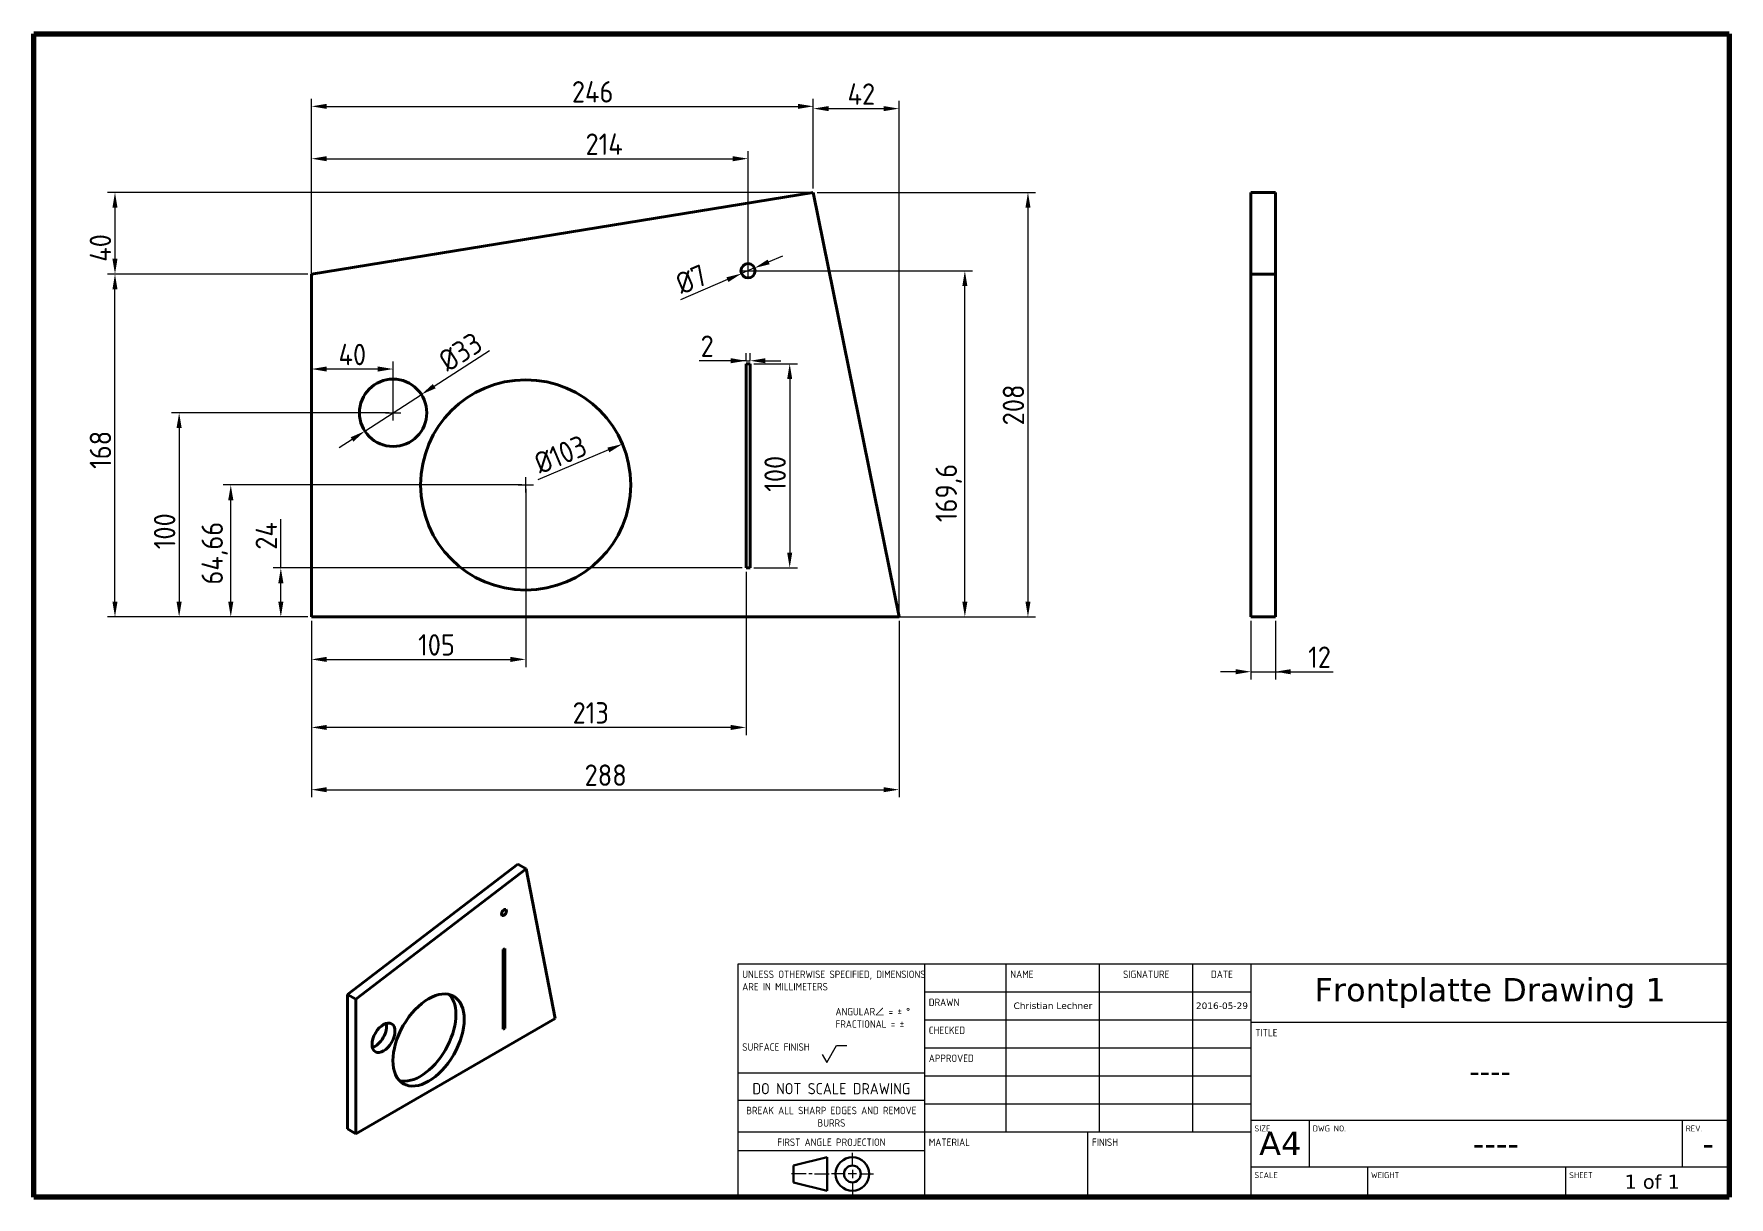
# Model space of a CAD drawing. Header units: inches. Extents: x 0 to 277, y 10 to 200.
import ezdxf

# ---------------------------------------------------------------- set-up
doc = ezdxf.new("R2010")
doc.units = ezdxf.units.IN
doc.header["$LTSCALE"] = 12.7
doc.header["$MEASUREMENT"] = 0
for name, color, linetype, lineweight in [('BORDER_FRAME', 7, 'Continuous', 70), ('CENTERMARKS', 7, 'Continuous', 15), ('TEXT', 7, 'Continuous', 25), ('TITLE_BLOCK', 7, 'Continuous', 15), ('Visible', 7, 'Continuous', 40)]:
    doc.layers.add(name, color=color, linetype=linetype, lineweight=lineweight)
doc.styles.add('Onshape-Standard', font='ISOCP.SHX')
doc.styles.add('Onshape-Standard-Dimension', font='ISOCP.SHX')
doc.styles.add('Onshape-Standard-Fields', font='DejaVuSansMono.ttf')
doc.dimstyles.new('Onshape-ISO-25$0', dxfattribs={"dimtxt": 3.5, "dimasz": 2.5, "dimexe": 1.25, "dimexo": 0.625, "dimtad": 1, "dimtxsty": 'Onshape-Standard-Dimension', "dimcen": 2.5, "dimadec": 1, "dimazin": 0, "dimtfac": 1, "dimtmove": 0, "dimatfit": 3, "dimfxl": 0, "dimlwd": 13, "dimlwe": 13, "dimarcsym": 0})
doc.dimstyles.new('Onshape-ISO-25$3', dxfattribs={"dimtxt": 3.5, "dimasz": 2.5, "dimexe": 1.25, "dimexo": 0.625, "dimtad": 1, "dimtxsty": 'Onshape-Standard-Dimension', "dimcen": 0, "dimadec": 1, "dimazin": 0, "dimtfac": 1, "dimtmove": 0, "dimatfit": 3, "dimfxl": 0, "dimlwd": 13, "dimlwe": 13, "dimarcsym": 0})

# ---------------------------------------------------------------- blocks, each defined once
blk = doc.blocks.new('*D1')
at = {"layer": 'Defpoints', "color": 0}
for p in [(198.87, 104.77), (202.87, 104.77), (202.87, 95.82)]:
    blk.add_point(p, dxfattribs=at)
at = {"layer": 'TEXT', "color": 0, "lineweight": 13}
for p, q in [((198.87, 104.15), (198.87, 94.57)), ((202.87, 104.15), (202.87, 94.57)), ((196.37, 95.82), (193.87, 95.82)), ((198.87, 95.82), (202.87, 95.82)), ((202.87, 95.82), (212.29, 95.82)), ((205.37, 95.82), (207.87, 95.82))]:
    blk.add_line(p, q, dxfattribs=at)
at = {"layer": 'TEXT', "color": 0}
for points in [[(196.37, 95.4), (196.37, 96.23), (198.87, 95.82)], [(205.37, 96.23), (205.37, 95.4), (202.87, 95.82)]]:
    blk.add_solid(points, dxfattribs=at)
at = {"layer": 'TEXT', "color": 0, "insert": (210.08, 98.19), "char_height": 3.5, "attachment_point": 5, "style": 'Onshape-Standard-Dimension'}
blk.add_mtext('12', dxfattribs=at)
blk = doc.blocks.new('*D2')
at = {"layer": 'Defpoints', "color": 0}
for p in [(13.25, 160.77), (45.36, 160.77), (45.36, 104.77)]:
    blk.add_point(p, dxfattribs=at)
at = {"layer": 'TEXT', "color": 0, "lineweight": 13}
for p, q in [((44.74, 160.77), (12, 160.77)), ((13.25, 107.27), (13.25, 158.27)), ((44.74, 104.77), (12, 104.77))]:
    blk.add_line(p, q, dxfattribs=at)
at = {"layer": 'TEXT', "color": 0}
for points in [[(13.66, 158.27), (12.83, 158.27), (13.25, 160.77)], [(12.83, 107.27), (13.66, 107.27), (13.25, 104.77)]]:
    blk.add_solid(points, dxfattribs=at)
at = {"layer": 'TEXT', "color": 0, "insert": (10.87, 132.06), "char_height": 3.5, "attachment_point": 5, "rotation": 90, "style": 'Onshape-Standard-Dimension'}
blk.add_mtext('168', dxfattribs=at)
blk = doc.blocks.new('*D3')
at = {"layer": 'Defpoints', "color": 0}
for p in [(45.36, 104.77), (141.36, 104.77), (141.36, 76.55)]:
    blk.add_point(p, dxfattribs=at)
at = {"layer": 'TEXT', "color": 0, "lineweight": 13}
for p, q in [((45.36, 104.15), (45.36, 75.3)), ((141.36, 104.15), (141.36, 75.3)), ((47.86, 76.55), (138.86, 76.55))]:
    blk.add_line(p, q, dxfattribs=at)
at = {"layer": 'TEXT', "color": 0}
for points in [[(47.86, 76.96), (47.86, 76.13), (45.36, 76.55)], [(138.86, 76.13), (138.86, 76.96), (141.36, 76.55)]]:
    blk.add_solid(points, dxfattribs=at)
at = {"layer": 'TEXT', "color": 0, "insert": (93.43, 78.92), "char_height": 3.5, "attachment_point": 5, "style": 'Onshape-Standard-Dimension'}
blk.add_mtext('288', dxfattribs=at)
blk = doc.blocks.new('*D4')
at = {"layer": 'Defpoints', "color": 0}
for p in [(127.36, 174.11), (13.25, 160.77), (45.36, 160.77)]:
    blk.add_point(p, dxfattribs=at)
at = {"layer": 'TEXT', "color": 0, "lineweight": 13}
for p, q in [((126.74, 174.11), (12, 174.11)), ((13.25, 171.61), (13.25, 163.27)), ((44.74, 160.77), (12, 160.77))]:
    blk.add_line(p, q, dxfattribs=at)
at = {"layer": 'TEXT', "color": 0}
for points in [[(13.66, 171.61), (12.83, 171.61), (13.25, 174.11)], [(12.83, 163.27), (13.66, 163.27), (13.25, 160.77)]]:
    blk.add_solid(points, dxfattribs=at)
at = {"layer": 'TEXT', "color": 0, "insert": (10.87, 165.04), "char_height": 3.5, "attachment_point": 5, "rotation": 90, "style": 'Onshape-Standard-Dimension'}
blk.add_mtext('40', dxfattribs=at)
blk = doc.blocks.new('*D5')
at = {"layer": 'Defpoints', "color": 0}
for p in [(141.36, 187.8), (127.36, 174.11), (141.36, 104.77)]:
    blk.add_point(p, dxfattribs=at)
at = {"layer": 'TEXT', "color": 0, "lineweight": 13}
for p, q in [((127.36, 174.73), (127.36, 189.05)), ((141.36, 105.4), (141.36, 189.05)), ((129.86, 187.8), (138.86, 187.8))]:
    blk.add_line(p, q, dxfattribs=at)
at = {"layer": 'TEXT', "color": 0}
for points in [[(129.86, 188.21), (129.86, 187.38), (127.36, 187.8)], [(138.86, 187.38), (138.86, 188.21), (141.36, 187.8)]]:
    blk.add_solid(points, dxfattribs=at)
at = {"layer": 'TEXT', "color": 0, "insert": (135.21, 190.17), "char_height": 3.5, "attachment_point": 5, "style": 'Onshape-Standard-Dimension'}
blk.add_mtext('42', dxfattribs=at)
blk = doc.blocks.new('*D6')
at = {"layer": 'Defpoints', "color": 0}
for p in [(127.36, 174.11), (141.36, 104.77), (162.43, 104.77)]:
    blk.add_point(p, dxfattribs=at)
at = {"layer": 'TEXT', "color": 0, "lineweight": 13}
for p, q in [((127.99, 174.11), (163.68, 174.11)), ((162.43, 171.61), (162.43, 107.27)), ((141.99, 104.77), (163.68, 104.77))]:
    blk.add_line(p, q, dxfattribs=at)
at = {"layer": 'TEXT', "color": 0}
for points in [[(162.85, 171.61), (162.02, 171.61), (162.43, 174.11)], [(162.02, 107.27), (162.85, 107.27), (162.43, 104.77)]]:
    blk.add_solid(points, dxfattribs=at)
at = {"layer": 'TEXT', "color": 0, "insert": (160.06, 139.4), "char_height": 3.5, "attachment_point": 5, "rotation": 90, "style": 'Onshape-Standard-Dimension'}
blk.add_mtext('208', dxfattribs=at)
blk = doc.blocks.new('*D7')
at = {"layer": 'Defpoints', "color": 0}
for p in [(127.36, 188.17), (127.36, 174.11), (45.36, 160.77)]:
    blk.add_point(p, dxfattribs=at)
at = {"layer": 'TEXT', "color": 0, "lineweight": 13}
for p, q in [((45.36, 161.4), (45.36, 189.42)), ((127.36, 174.73), (127.36, 189.42)), ((47.86, 188.17), (124.86, 188.17))]:
    blk.add_line(p, q, dxfattribs=at)
at = {"layer": 'TEXT', "color": 0}
for points in [[(47.86, 188.58), (47.86, 187.75), (45.36, 188.17)], [(124.86, 187.75), (124.86, 188.58), (127.36, 188.17)]]:
    blk.add_solid(points, dxfattribs=at)
at = {"layer": 'TEXT', "color": 0, "insert": (91.3, 190.54), "char_height": 3.5, "attachment_point": 5, "style": 'Onshape-Standard-Dimension'}
blk.add_mtext('246', dxfattribs=at)
blk = doc.blocks.new('*D8')
at = {"layer": 'Defpoints', "color": 0}
for p in [(63.31, 141.1), (54.08, 135.12)]:
    blk.add_point(p, dxfattribs=at)
at = {"layer": 'TEXT', "color": 0, "lineweight": 13}
for p, q in [((65.41, 142.46), (74.45, 148.31)), ((54.08, 135.12), (63.31, 141.1)), ((51.98, 133.76), (49.88, 132.4))]:
    blk.add_line(p, q, dxfattribs=at)
at = {"layer": 'TEXT', "color": 0}
for points in [[(65.18, 142.81), (65.64, 142.11), (63.31, 141.1)], [(52.21, 133.41), (51.75, 134.11), (54.08, 135.12)]]:
    blk.add_solid(points, dxfattribs=at)
at = {"layer": 'TEXT', "color": 0, "insert": (69.69, 148.06), "char_height": 3.5, "attachment_point": 5, "rotation": 32.9288, "style": 'Onshape-Standard-Dimension'}
blk.add_mtext('%%c33', dxfattribs=at)
blk = doc.blocks.new('*D9')
at = {"layer": 'Defpoints', "color": 0}
for p in [(96.17, 133.01), (64.55, 119.64)]:
    blk.add_point(p, dxfattribs=at)
at = {"layer": 'TEXT', "color": 0, "lineweight": 13}
blk.add_line((93.87, 132.04), (82.34, 127.16), dxfattribs=at)
at = {"layer": 'TEXT', "color": 0}
blk.add_solid([(94.03, 131.66), (93.71, 132.42), (96.17, 133.01)], dxfattribs=at)
at = {"layer": 'TEXT', "color": 0, "insert": (86.03, 131.3), "char_height": 3.5, "attachment_point": 5, "rotation": 22.9152, "style": 'Onshape-Standard-Dimension'}
blk.add_mtext('%%c103', dxfattribs=at)
blk = doc.blocks.new('*D10')
at = {"layer": 'Defpoints', "color": 0}
for p in [(115.62, 160.85), (117.77, 161.77)]:
    blk.add_point(p, dxfattribs=at)
at = {"layer": 'TEXT', "color": 0, "lineweight": 13}
for p, q in [((120.06, 162.75), (122.36, 163.74)), ((117.77, 161.77), (115.62, 160.85)), ((113.32, 159.86), (105.68, 156.58))]:
    blk.add_line(p, q, dxfattribs=at)
at = {"layer": 'TEXT', "color": 0}
for points in [[(113.49, 159.48), (113.16, 160.24), (115.62, 160.85)], [(119.9, 163.14), (120.23, 162.37), (117.77, 161.77)]]:
    blk.add_solid(points, dxfattribs=at)
at = {"layer": 'TEXT', "color": 0, "insert": (107.42, 159.91), "char_height": 3.5, "attachment_point": 5, "rotation": 23.2194, "style": 'Onshape-Standard-Dimension'}
blk.add_mtext('%%c7', dxfattribs=at)
blk = doc.blocks.new('*D11')
at = {"layer": 'Defpoints', "color": 0}
for p in [(80.36, 126.33), (45.36, 104.77), (80.36, 97.83)]:
    blk.add_point(p, dxfattribs=at)
at = {"layer": 'TEXT', "color": 0, "lineweight": 13}
for p, q in [((80.36, 125.7), (80.36, 96.58)), ((45.36, 104.15), (45.36, 96.58)), ((47.86, 97.83), (77.86, 97.83))]:
    blk.add_line(p, q, dxfattribs=at)
at = {"layer": 'TEXT', "color": 0}
for points in [[(47.86, 98.25), (47.86, 97.41), (45.36, 97.83)], [(77.86, 97.41), (77.86, 98.25), (80.36, 97.83)]]:
    blk.add_solid(points, dxfattribs=at)
at = {"layer": 'TEXT', "color": 0, "insert": (65.79, 100.2), "char_height": 3.5, "attachment_point": 5, "style": 'Onshape-Standard-Dimension'}
blk.add_mtext('105', dxfattribs=at)
blk = doc.blocks.new('*D12')
at = {"layer": 'Defpoints', "color": 0}
for p in [(32.17, 126.33), (80.36, 126.33), (45.36, 104.77)]:
    blk.add_point(p, dxfattribs=at)
at = {"layer": 'TEXT', "color": 0, "lineweight": 13}
for p, q in [((79.74, 126.33), (30.92, 126.33)), ((32.17, 107.27), (32.17, 123.83)), ((44.74, 104.77), (30.92, 104.77))]:
    blk.add_line(p, q, dxfattribs=at)
at = {"layer": 'TEXT', "color": 0}
for points in [[(32.59, 123.83), (31.75, 123.83), (32.17, 126.33)], [(31.75, 107.27), (32.59, 107.27), (32.17, 104.77)]]:
    blk.add_solid(points, dxfattribs=at)
at = {"layer": 'TEXT', "color": 0, "insert": (29.54, 115.18), "char_height": 3.5, "attachment_point": 5, "rotation": 90, "style": 'Onshape-Standard-Dimension'}
blk.add_mtext('64,66', dxfattribs=at)
blk = doc.blocks.new('*D13')
at = {"layer": 'Defpoints', "color": 0}
for p in [(58.69, 138.11), (23.73, 104.77), (45.36, 104.77)]:
    blk.add_point(p, dxfattribs=at)
at = {"layer": 'TEXT', "color": 0, "lineweight": 13}
for p, q in [((58.07, 138.11), (22.48, 138.11)), ((23.73, 135.61), (23.73, 107.27)), ((44.74, 104.77), (22.48, 104.77))]:
    blk.add_line(p, q, dxfattribs=at)
at = {"layer": 'TEXT', "color": 0}
for points in [[(24.15, 135.61), (23.31, 135.61), (23.73, 138.11)], [(23.31, 107.27), (24.15, 107.27), (23.73, 104.77)]]:
    blk.add_solid(points, dxfattribs=at)
at = {"layer": 'TEXT', "color": 0, "insert": (21.36, 118.76), "char_height": 3.5, "attachment_point": 5, "rotation": 90, "style": 'Onshape-Standard-Dimension'}
blk.add_mtext('100', dxfattribs=at)
blk = doc.blocks.new('*D14')
at = {"layer": 'Defpoints', "color": 0}
for p in [(45.36, 145.26), (58.69, 138.11), (45.36, 104.77)]:
    blk.add_point(p, dxfattribs=at)
at = {"layer": 'TEXT', "color": 0, "lineweight": 13}
for p, q in [((45.36, 105.4), (45.36, 146.51)), ((56.19, 145.26), (47.86, 145.26)), ((58.69, 138.73), (58.69, 146.51))]:
    blk.add_line(p, q, dxfattribs=at)
at = {"layer": 'TEXT', "color": 0}
for points in [[(47.86, 145.68), (47.86, 144.84), (45.36, 145.26)], [(56.19, 144.84), (56.19, 145.68), (58.69, 145.26)]]:
    blk.add_solid(points, dxfattribs=at)
at = {"layer": 'TEXT', "color": 0, "insert": (52.03, 147.63), "char_height": 3.5, "attachment_point": 5, "style": 'Onshape-Standard-Dimension'}
blk.add_mtext('40', dxfattribs=at)
blk = doc.blocks.new('*D15')
at = {"layer": 'Defpoints', "color": 0}
for p in [(116.69, 179.62), (116.69, 161.31), (45.36, 104.77)]:
    blk.add_point(p, dxfattribs=at)
at = {"layer": 'TEXT', "color": 0, "lineweight": 13}
for p, q in [((45.36, 105.4), (45.36, 180.87)), ((116.69, 161.93), (116.69, 180.87)), ((47.86, 179.62), (114.19, 179.62))]:
    blk.add_line(p, q, dxfattribs=at)
at = {"layer": 'TEXT', "color": 0}
for points in [[(47.86, 180.03), (47.86, 179.2), (45.36, 179.62)], [(114.19, 179.2), (114.19, 180.03), (116.69, 179.62)]]:
    blk.add_solid(points, dxfattribs=at)
at = {"layer": 'TEXT', "color": 0, "insert": (93.18, 181.99), "char_height": 3.5, "attachment_point": 5, "style": 'Onshape-Standard-Dimension'}
blk.add_mtext('214', dxfattribs=at)
blk = doc.blocks.new('*D16')
at = {"layer": 'Defpoints', "color": 0}
for p in [(116.69, 161.31), (152.12, 161.31), (45.36, 104.77)]:
    blk.add_point(p, dxfattribs=at)
at = {"layer": 'TEXT', "color": 0, "lineweight": 13}
for p, q in [((117.32, 161.31), (153.37, 161.31)), ((152.12, 107.27), (152.12, 158.81)), ((45.99, 104.77), (153.37, 104.77))]:
    blk.add_line(p, q, dxfattribs=at)
at = {"layer": 'TEXT', "color": 0}
for points in [[(152.54, 158.81), (151.71, 158.81), (152.12, 161.31)], [(151.71, 107.27), (152.54, 107.27), (152.12, 104.77)]]:
    blk.add_solid(points, dxfattribs=at)
at = {"layer": 'TEXT', "color": 0, "insert": (149.49, 125.01), "char_height": 3.5, "attachment_point": 5, "rotation": 90, "style": 'Onshape-Standard-Dimension'}
blk.add_mtext('169,6', dxfattribs=at)
blk = doc.blocks.new('*D17')
at = {"layer": 'Defpoints', "color": 0}
for p in [(116.36, 146.11), (117.03, 146.61), (117.03, 146.11)]:
    blk.add_point(p, dxfattribs=at)
at = {"layer": 'TEXT', "color": 0, "lineweight": 13}
for p, q in [((116.36, 146.73), (116.36, 147.86)), ((117.03, 146.73), (117.03, 147.86)), ((116.36, 146.61), (108.69, 146.61)), ((113.86, 146.61), (111.36, 146.61)), ((116.36, 146.61), (117.03, 146.61)), ((119.53, 146.61), (122.03, 146.61))]:
    blk.add_line(p, q, dxfattribs=at)
at = {"layer": 'TEXT', "color": 0}
for points in [[(113.86, 146.2), (113.86, 147.03), (116.36, 146.61)], [(119.53, 147.03), (119.53, 146.2), (117.03, 146.61)]]:
    blk.add_solid(points, dxfattribs=at)
at = {"layer": 'TEXT', "color": 0, "insert": (110.02, 148.99), "char_height": 3.5, "attachment_point": 5, "style": 'Onshape-Standard-Dimension'}
blk.add_mtext('2', dxfattribs=at)
blk = doc.blocks.new('*D18')
at = {"layer": 'Defpoints', "color": 0}
for p in [(117.03, 146.11), (117.03, 112.77), (123.5, 112.77)]:
    blk.add_point(p, dxfattribs=at)
at = {"layer": 'TEXT', "color": 0, "lineweight": 13}
for p, q in [((117.65, 146.11), (124.75, 146.11)), ((123.5, 143.61), (123.5, 115.27)), ((117.65, 112.77), (124.75, 112.77))]:
    blk.add_line(p, q, dxfattribs=at)
at = {"layer": 'TEXT', "color": 0}
for points in [[(123.91, 143.61), (123.08, 143.61), (123.5, 146.11)], [(123.08, 115.27), (123.91, 115.27), (123.5, 112.77)]]:
    blk.add_solid(points, dxfattribs=at)
at = {"layer": 'TEXT', "color": 0, "insert": (121.12, 128.15), "char_height": 3.5, "attachment_point": 5, "rotation": 90, "style": 'Onshape-Standard-Dimension'}
blk.add_mtext('100', dxfattribs=at)
blk = doc.blocks.new('*D19')
at = {"layer": 'Defpoints', "color": 0}
for p in [(116.36, 112.77), (45.36, 104.77), (45.36, 86.72)]:
    blk.add_point(p, dxfattribs=at)
at = {"layer": 'TEXT', "color": 0, "lineweight": 13}
for p, q in [((116.36, 112.15), (116.36, 85.47)), ((45.36, 104.15), (45.36, 85.47)), ((113.86, 86.72), (47.86, 86.72))]:
    blk.add_line(p, q, dxfattribs=at)
at = {"layer": 'TEXT', "color": 0}
for points in [[(47.86, 87.13), (47.86, 86.3), (45.36, 86.72)], [(113.86, 86.3), (113.86, 87.13), (116.36, 86.72)]]:
    blk.add_solid(points, dxfattribs=at)
at = {"layer": 'TEXT', "color": 0, "insert": (90.99, 89.09), "char_height": 3.5, "attachment_point": 5, "style": 'Onshape-Standard-Dimension'}
blk.add_mtext('213', dxfattribs=at)
blk = doc.blocks.new('*D20')
at = {"layer": 'Defpoints', "color": 0}
for p in [(40.35, 112.77), (116.36, 112.77), (45.36, 104.77)]:
    blk.add_point(p, dxfattribs=at)
at = {"layer": 'TEXT', "color": 0, "lineweight": 13}
for p, q in [((40.35, 112.77), (40.35, 120.72)), ((115.74, 112.77), (39.1, 112.77)), ((40.35, 107.27), (40.35, 110.27)), ((44.74, 104.77), (39.1, 104.77))]:
    blk.add_line(p, q, dxfattribs=at)
at = {"layer": 'TEXT', "color": 0}
for points in [[(40.77, 110.27), (39.93, 110.27), (40.35, 112.77)], [(39.93, 107.27), (40.77, 107.27), (40.35, 104.77)]]:
    blk.add_solid(points, dxfattribs=at)
at = {"layer": 'TEXT', "color": 0, "insert": (37.98, 118), "char_height": 3.5, "attachment_point": 5, "rotation": 90, "style": 'Onshape-Standard-Dimension'}
blk.add_mtext('24', dxfattribs=at)

msp = doc.modelspace()

# ---------------------------------------------------------------- linework, layer by layer
at = {"layer": 'BORDER_FRAME', "color": 7}
for p, q in [((0, 10), (0, 200)), ((0, 200), (277, 200)), ((277, 200), (277, 10)), ((277, 10), (0, 10))]:
    msp.add_line(p, q, dxfattribs=at)
at = {"layer": 'CENTERMARKS'}
for p, q in [((115.4442, 161.3072), (117.9442, 161.3072)), ((116.6942, 160.0572), (116.6942, 162.5572)), ((58.6942, 136.8572), (58.6942, 139.3572)), ((57.4442, 138.1072), (59.9442, 138.1072)), ((80.3608, 125.0782), (80.3608, 127.5782)), ((79.1108, 126.3282), (81.6108, 126.3282))]:
    msp.add_line(p, q, dxfattribs=at)
at = {"layer": 'TITLE_BLOCK', "color": 7}
for p, q in [((115.075, 10), (115.075, 48.1)), ((115.075, 48.1), (145.555, 48.1)), ((145.555, 10), (145.555, 48.1)), ((145.555, 48.1), (198.895, 48.1)), ((158.89, 20.668), (158.89, 48.1)), ((174.13, 20.668), (174.13, 48.1)), ((189.37, 20.668), (189.37, 48.1)), ((198.895, 10), (198.895, 48.1)), ((198.895, 48.1), (277, 48.1)), ((145.555, 43.528), (198.895, 43.528)), ((145.555, 38.956), (198.895, 38.956)), ((198.895, 38.575), (277, 38.575)), ((128.791, 33.3172), (129.553, 31.9974)), ((129.553, 31.9974), (131.1532, 34.769)), ((131.1532, 34.769), (132.8296, 34.769)), ((145.555, 34.384), (198.895, 34.384)), ((115.075, 30.2692), (145.555, 30.2692)), ((145.555, 29.812), (198.895, 29.812)), ((115.075, 25.8496), (145.555, 25.8496)), ((145.555, 25.24), (198.895, 25.24)), ((198.895, 22.573), (277, 22.573)), ((208.42, 14.953), (208.42, 22.573)), ((269.38, 14.953), (269.38, 22.573)), ((115.075, 20.668), (145.555, 20.668)), ((145.555, 20.668), (198.895, 20.668)), ((172.225, 10), (172.225, 20.668)), ((115.075, 17.62), (145.555, 17.62)), ((198.895, 14.953), (277, 14.953)), ((217.945, 10), (217.945, 14.953)), ((250.33, 10), (250.33, 14.953)), ((115.075, 10), (145.555, 10))]:
    msp.add_line(p, q, dxfattribs=at)
at = {"layer": 'TITLE_BLOCK', "color": 7, "lineweight": 15}
for p, q in [((133.744, 15.1511), (133.744, 17.2085)), ((133.744, 14.4653), (133.744, 13.0937)), ((126.2002, 13.7795), (123.7999, 13.7795)), ((127.1603, 13.7795), (126.6117, 13.7795)), ((127.5718, 13.7795), (129.9721, 13.7795)), ((132.3724, 13.7795), (130.315, 13.7795)), ((134.4298, 13.7795), (133.0582, 13.7795)), ((133.744, 12.4079), (133.744, 10.3505)), ((135.1156, 13.7795), (137.173, 13.7795))]:
    msp.add_line(p, q, dxfattribs=at)
at = {"layer": 'TITLE_BLOCK', "color": 7, "lineweight": 30}
for p, q in [((129.6292, 16.5227), (124.1428, 15.1511)), ((124.1428, 15.1511), (124.1428, 12.4079)), ((129.6292, 11.0363), (129.6292, 16.5227)), ((124.1428, 12.4079), (129.6292, 11.0363))]:
    msp.add_line(p, q, dxfattribs=at)
for radius in [2.7432, 1.3716]:
    msp.add_circle((133.744, 13.7795), radius, dxfattribs=at)
at = {"layer": 'Visible'}
for p, q in [((45.3608, 160.7739), (127.3608, 174.1072)), ((127.3608, 174.1072), (141.3608, 104.7739)), ((202.87, 174.1072), (198.87, 174.1072)), ((198.87, 160.7739), (198.87, 174.1072)), ((202.87, 160.7739), (202.87, 174.1072)), ((45.3608, 104.7739), (45.3608, 160.7739)), ((202.87, 160.7739), (198.87, 160.7739)), ((198.87, 104.7739), (198.87, 160.7739)), ((202.87, 104.7739), (202.87, 160.7739)), ((116.3608, 146.1072), (117.0275, 146.1072)), ((116.3608, 112.7739), (116.3608, 146.1072)), ((117.0275, 146.1072), (117.0275, 112.7739)), ((117.0275, 112.7739), (116.3608, 112.7739)), ((45.3608, 104.7739), (141.3608, 104.7739)), ((202.87, 104.7739), (198.87, 104.7739)), ((51.2486, 43.086), (79.0803, 64.3802)), ((80.438, 63.5964), (79.0803, 64.3802)), ((52.6063, 42.3022), (80.438, 63.5964)), ((80.438, 63.5964), (85.1897, 39.1668)), ((76.7045, 50.4671), (76.9307, 50.5978)), ((76.7045, 37.4032), (76.7045, 50.4671)), ((76.9307, 50.5978), (76.9307, 37.5338)), ((52.6063, 42.3022), (51.2486, 43.086)), ((51.2486, 21.1386), (51.2486, 43.086)), ((52.6063, 20.3547), (52.6063, 42.3022)), ((52.6063, 20.3547), (85.1897, 39.1668)), ((76.9307, 37.5338), (76.7045, 37.6645)), ((76.9307, 37.5338), (76.7045, 37.4032)), ((52.6063, 20.3547), (51.2486, 21.1386))]:
    msp.add_line(p, q, dxfattribs=at)
for centre, radius in [((116.6942, 161.3072), 1.1667), ((58.6942, 138.1072), 5.5), ((80.3608, 126.3282), 17.1667)]:
    msp.add_circle(centre, radius, dxfattribs=at)
for centre, major_axis in [((76.8176, 56.4896), (0.28, 0.485)), ((64.4857, 35.6608), (4.12, 7.136)), ((57.1317, 36.0315), (1.32, 2.2863))]:
    msp.add_ellipse(centre, major_axis=major_axis, ratio=0.57735027, dxfattribs=at)
for centre, major_axis, start_param, end_param in [((63.128, 36.4447), (4.12, 7.136), 3.30711012, 6.11766784), ((55.7741, 36.8153), (1.32, 2.2863), 3.68173663, 5.74304134)]:
    msp.add_ellipse(centre, major_axis=major_axis, ratio=0.57735027, start_param=start_param, end_param=end_param, dxfattribs=at)

# ---------------------------------------------------------------- texts
at = {"layer": 'TITLE_BLOCK', "color": 7}
for s, insert, char_height, width, attachment_point, style in [('UNLESS OTHERWISE SPECIFIED, DIMENSIONS ARE IN MILLIMETERS', (115.7456, 47.0027), 1.2192, 30.48, 1, 'Onshape-Standard'), ('NAME', (159.5606, 47.0027), 1.2192, 15.24, 1, 'Onshape-Standard'), ('SIGNATURE', (181.75, 47.0027), 1.2192, 15.24, 2, 'Onshape-Standard'), ('DATE', (194.1325, 47.0027), 1.2192, 9.525, 2, 'Onshape-Standard'), ('Frontplatte Drawing 1', (237.9475, 43.3375), 3.81, 78.105, 5, 'Onshape-Standard-Fields'), ('DRAWN', (146.2256, 42.4307), 1.2192, 13.335, 1, 'Onshape-Standard'), ('Christian Lechner', (166.51, 41.242), 1.0668, 15.24, 5, 'Onshape-Standard-Fields'), ('2016-05-29', (194.1325, 41.242), 1.0668, 9.525, 5, 'Onshape-Standard-Fields'), ('^J^J^JANGULAR∠ = ± °^JFRACTIONAL = ±', (130.9856, 47.0027), 1.2192, 15.24, 1, 'Onshape-Standard'), ('CHECKED', (146.2256, 37.8587), 1.2192, 13.335, 1, 'Onshape-Standard'), ('TITLE', (199.5656, 37.4777), 1.2192, 9.525, 1, 'Onshape-Standard'), ('SURFACE FINISH', (115.7456, 35.1155), 1.2192, 15.24, 1, 'Onshape-Standard'), ('APPROVED', (146.2256, 33.2867), 1.2192, 13.335, 1, 'Onshape-Standard'), ('DO NOT SCALE DRAWING', (130.315, 28.6233), 1.8288, 30.48, 2, 'Onshape-Standard'), ('----', (237.9475, 30.574), 3.429, 78.105, 5, 'Onshape-Standard-Fields'), ('BREAK ALL SHARP EDGES AND REMOVE BURRS', (130.315, 24.7523), 1.2192, 30.48, 2, 'Onshape-Standard'), ('FIRST ANGLE PROJECTION', (130.315, 19.5707), 1.2192, 30.48, 2, 'Onshape-Standard'), ('MATERIAL', (146.2256, 19.5707), 1.2192, 26.67, 1, 'Onshape-Standard'), ('FINISH', (172.8956, 19.5707), 1.2192, 26.67, 1, 'Onshape-Standard'), ('SIZE', (199.4314, 21.6952), 0.97536, 9.525, 1, 'Onshape-Standard'), ('A4', (203.6575, 18.763), 3.81, 9.525, 5, 'Onshape-Standard-Fields'), ('DWG NO.', (208.9564, 21.6952), 0.97536, 60.96, 1, 'Onshape-Standard'), ('REV.', (269.9164, 21.6952), 0.97536, 7.62, 1, 'Onshape-Standard'), ('----', (238.9, 18.763), 3.81, 60.96, 5, 'Onshape-Standard-Fields'), ('-', (273.571, 18.763), 3.81, 6.858, 5, 'Onshape-Standard-Fields'), ('SCALE', (199.4314, 14.0752), 0.97536, 19.05, 1, 'Onshape-Standard'), ('WEIGHT', (218.4814, 14.0752), 0.97536, 32.385, 1, 'Onshape-Standard'), ('SHEET', (250.8664, 14.0752), 0.97536, 26.67, 1, 'Onshape-Standard'), ('1 of 1', (264.427, 12.4765), 2.286, 25.146, 5, 'Onshape-Standard-Fields')]:
    msp.add_mtext(s, dxfattribs=dict(at, insert=insert, char_height=char_height, width=width, attachment_point=attachment_point, style=style))

# ---------------------------------------------------------------- dimensions: what is measured, and where the dimension line sits
at = {"layer": 'TEXT'}
for base, p1, p2, picture, middle in [((127.3608, 188.1679), (45.3608, 160.7739, 2), (127.3608, 174.1072, 2), '*D7', (91.2978, 188.1679)), ((141.3608, 187.7982), (127.3608, 174.1072, 2), (141.3608, 104.7739, 2), '*D5', (135.2102, 187.7982)), ((116.6942, 179.6157), (45.3608, 104.7739, 2), (116.6942, 161.3072, 2), '*D15', (93.1751, 179.6157)), ((45.3608, 145.2591), (58.6942, 138.1072, 2), (45.3608, 104.7739, 2), '*D14', (52.0275, 145.2591)), ((117.0275, 146.6127), (116.3608, 146.1072, 2), (117.0275, 146.1072, 2), '*D17', (110.0249, 146.6127)), ((80.3608, 97.8296), (45.3608, 104.7739, 2), (80.3608, 126.3282, 2), '*D11', (65.7931, 97.8296)), ((45.3608, 86.7171), (116.3608, 112.7739, 2), (45.3608, 104.7739, 2), '*D19', (90.9895, 86.7171)), ((141.3608, 76.5458), (45.3608, 104.7739, 2), (141.3608, 104.7739, 2), '*D3', (93.432, 76.5458)), ((202.87, 95.8172), (198.87, 104.7739, 48), (202.87, 104.7739, 48), '*D1', (210.0809, 95.8172))]:
    dim = msp.add_linear_dim(base=base, p1=p1, p2=p2, dimstyle='Onshape-ISO-25$0', override={"dimlfac": 3}, dxfattribs=at)
    dim.commit()
    dim.dimension.update_dxf_attribs({"geometry": picture, "text_midpoint": middle, "dimtype": 160})
for base, p1, p2, picture, middle in [((13.2476, 160.7739), (127.3608, 174.1072, 2), (45.3608, 160.7739, 2), '*D4', (13.2476, 165.0421)), ((162.4317, 104.7739), (127.3608, 174.1072, 2), (141.3608, 104.7739, 2), '*D6', (162.4317, 139.3999)), ((13.2476, 160.7739), (45.3608, 104.7739, 2), (45.3608, 160.7739, 2), '*D2', (13.2476, 132.0585)), ((152.1239, 161.3072), (45.3608, 104.7739, 2), (116.6942, 161.3072, 2), '*D16', (152.1239, 125.0119)), ((123.4956, 112.7739), (117.0275, 146.1072, 2), (117.0275, 112.7739, 2), '*D18', (123.4956, 128.152)), ((23.7307, 104.7739), (58.6942, 138.1072, 2), (45.3608, 104.7739, 2), '*D13', (23.7307, 118.7628)), ((32.1684, 126.3282), (45.3608, 104.7739, 2), (80.3608, 126.3282, 2), '*D12', (32.1684, 115.1832)), ((40.3504, 112.7739), (45.3608, 104.7739), (116.3608, 112.7739), '*D20', (40.3504, 117.9989))]:
    dim = msp.add_linear_dim(base=base, p1=p1, p2=p2, angle=90, dimstyle='Onshape-ISO-25$0', override={"dimlfac": 3}, dxfattribs=at)
    dim.commit()
    dim.dimension.update_dxf_attribs({"geometry": picture, "text_midpoint": middle, "dimtype": 160})
for p1, p2, picture, middle in [((117.7663, 161.7672), (115.622, 160.8473), '*D10', (108.3518, 157.7284)), ((54.0777, 135.1174), (63.3106, 141.097), '*D8', (70.9788, 146.0633)), ((64.5489, 119.644), (96.1727, 133.0124), '*D9', (86.9518, 129.1144))]:
    dim = msp.add_diameter_dim_2p(p1=p1, p2=p2, dimstyle='Onshape-ISO-25$3', override={"dimlfac": 3}, dxfattribs=at)
    dim.commit()
    dim.dimension.update_dxf_attribs({"geometry": picture, "text_midpoint": middle, "dimtype": 163})

doc.saveas('drawing.dxf')
